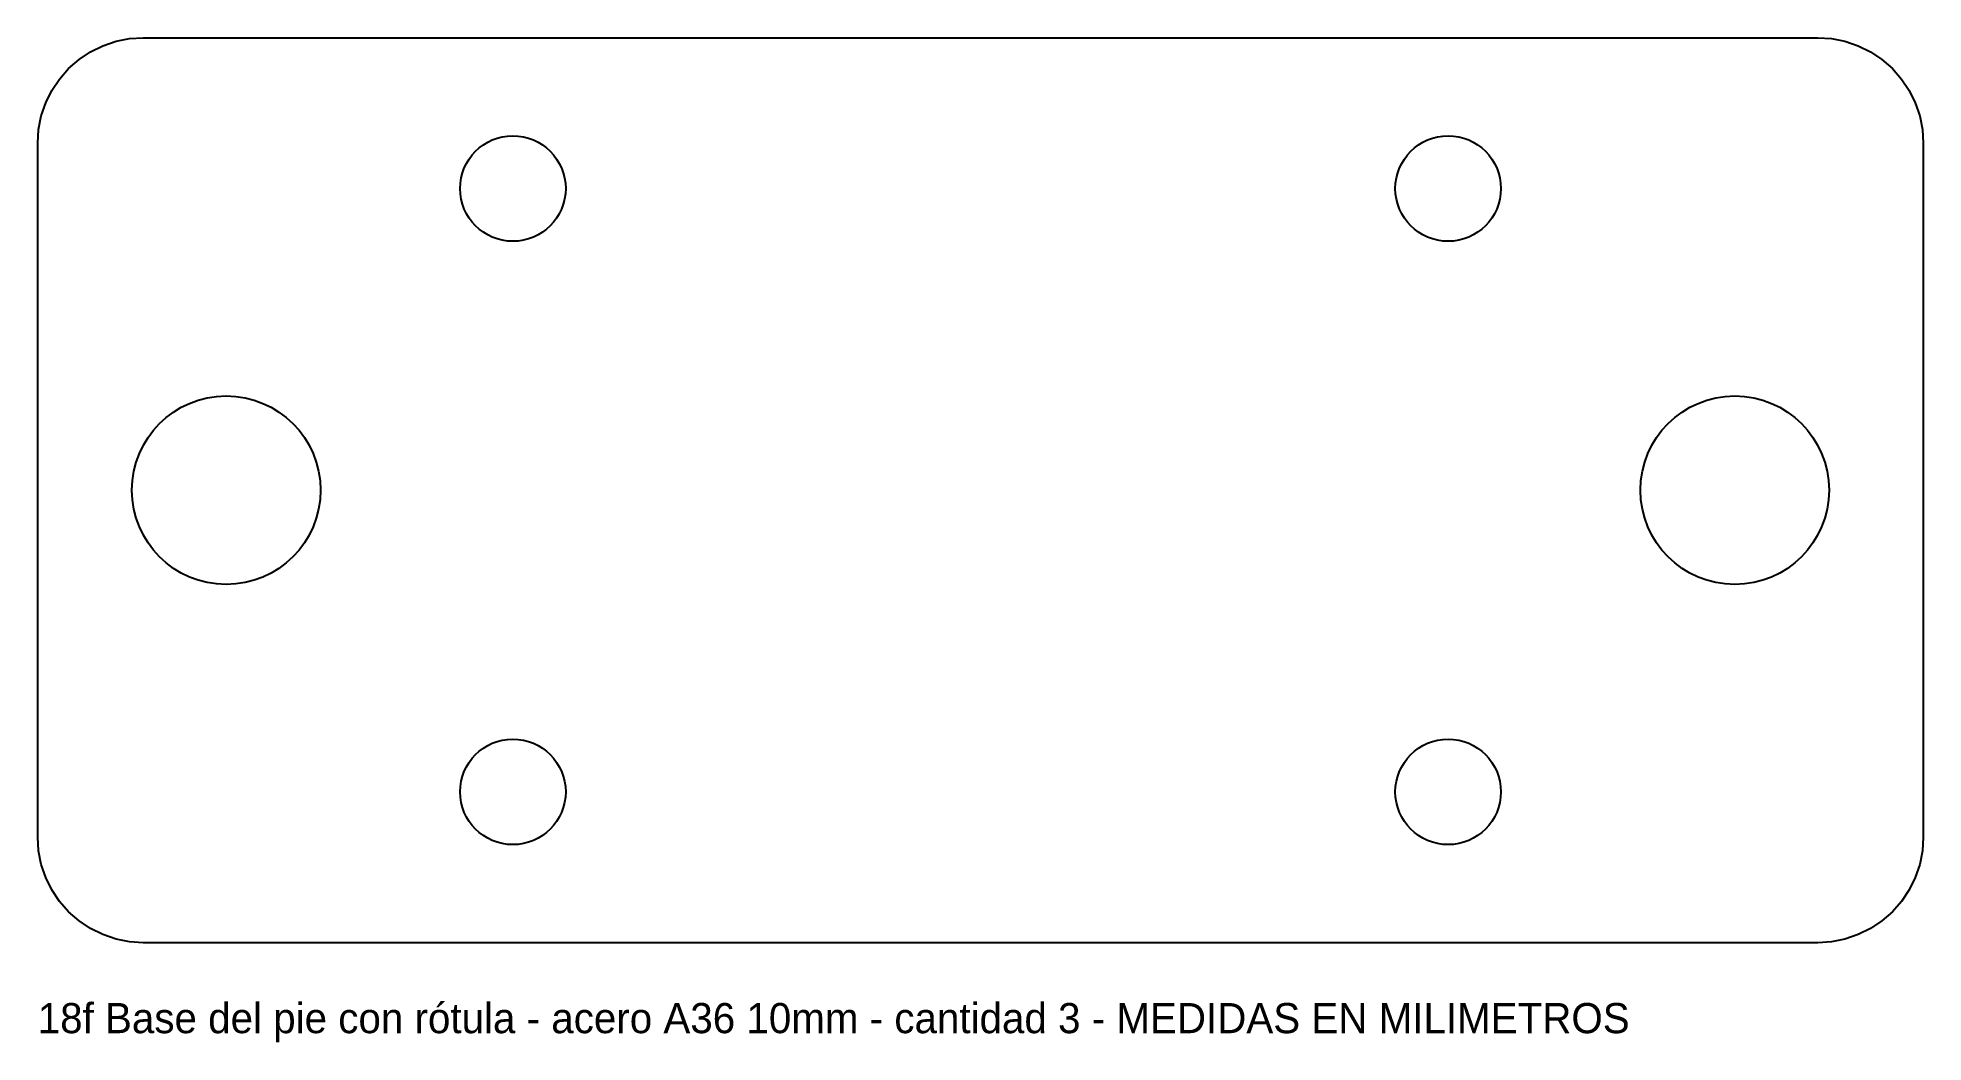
# Model space of a CAD drawing. Header units: millimetres. Extents: x -125 to 125, y -73 to 60.
import ezdxf

# ---------------------------------------------------------------- set-up
doc = ezdxf.new("R2010")
doc.units = ezdxf.units.MM
doc.layers.add('CORTE', color=1, linetype='Continuous')
doc.layers.add('NOTAS', color=3, linetype='Continuous')

msp = doc.modelspace()

# ---------------------------------------------------------------- linework, layer by layer
at = {"layer": 'CORTE'}
msp.add_lwpolyline([(125, -46), (124.88, -47.83), (124.52, -49.62), (123.93, -51.36), (123.12, -53), (122.11, -54.52), (120.9, -55.9), (119.52, -57.11), (118, -58.12), (116.36, -58.93), (114.62, -59.52), (112.83, -59.88), (111, -60), (-111, -60), (-112.83, -59.88), (-114.62, -59.52), (-116.36, -58.93), (-118, -58.12), (-119.52, -57.11), (-120.9, -55.9), (-122.11, -54.52), (-123.12, -53), (-123.93, -51.36), (-124.52, -49.62), (-124.88, -47.83), (-125, -46), (-125, 46), (-124.88, 47.83), (-124.52, 49.62), (-123.93, 51.36), (-123.12, 53), (-122.11, 54.52), (-120.9, 55.9), (-119.52, 57.11), (-118, 58.12), (-116.36, 58.93), (-114.62, 59.52), (-112.83, 59.88), (-111, 60), (111, 60), (112.83, 59.88), (114.62, 59.52), (116.36, 58.93), (118, 58.12), (119.52, 57.11), (120.9, 55.9), (122.11, 54.52), (123.12, 53), (123.93, 51.36), (124.52, 49.62), (124.88, 47.83), (125, 46), (125, -46)], close=True, dxfattribs=at)
for centre, radius in [((-62, 40), 7), ((62, 40), 7), ((-100, 0), 12.5), ((100, 0), 12.5), ((-62, -40), 7), ((62, -40), 7)]:
    msp.add_circle(centre, radius, dxfattribs=at)

# ---------------------------------------------------------------- texts
at = {"layer": 'NOTAS'}
msp.add_text('18f Base del pie con rótula - acero A36 10mm - cantidad 3 - MEDIDAS EN MILIMETROS', height=4, dxfattribs=at).set_placement((-125, -72))

doc.saveas('drawing.dxf')
